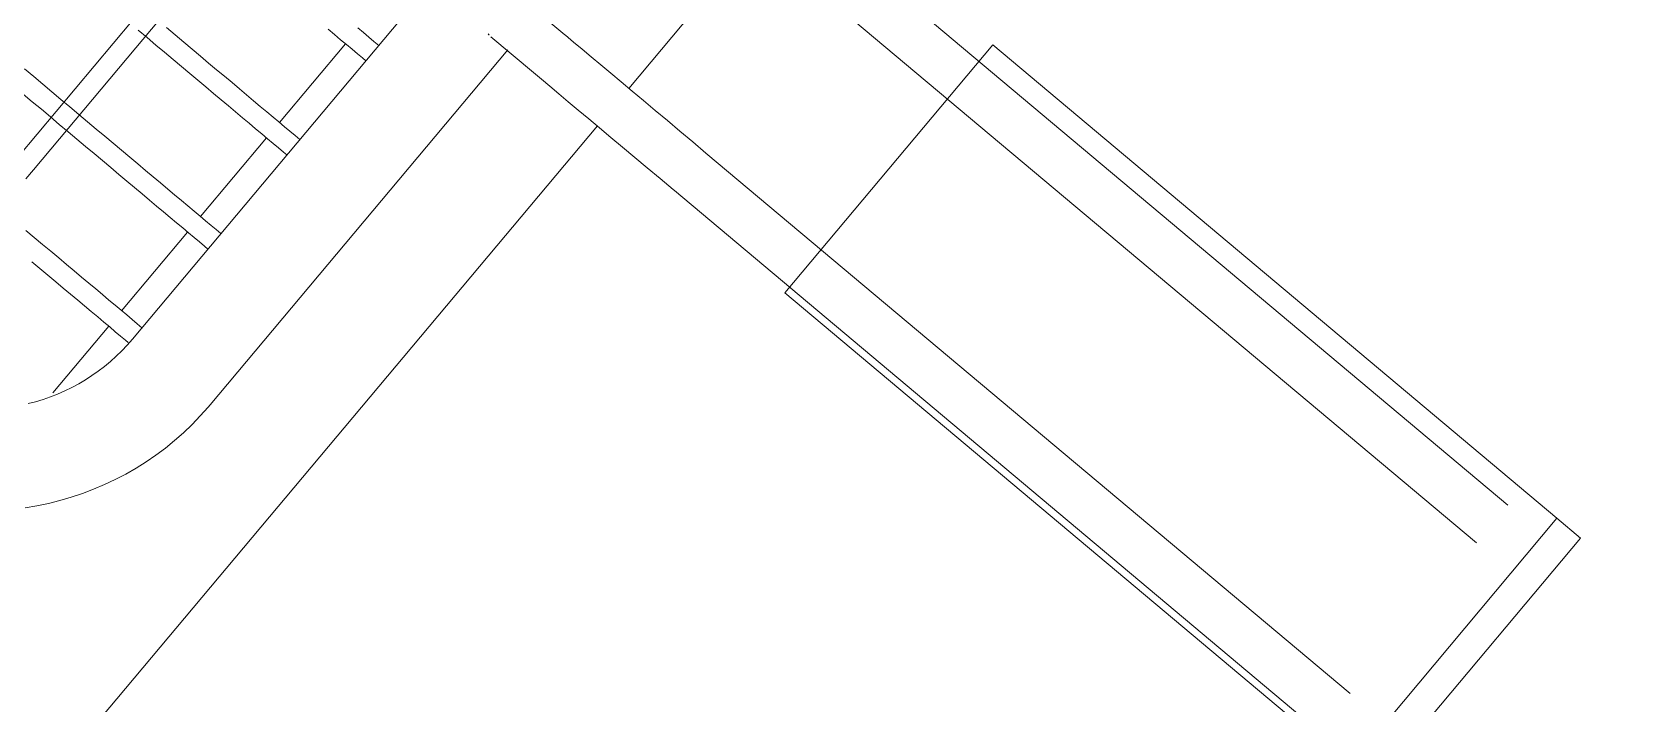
# Model space of a CAD drawing. Header units: metres. Extents: x 822482 to 822767, y 9662202 to 9662512.
# Drawn here: x 822649.5547 to 822649.6858, y 9662450.9258 to 9662450.9805 of the extents above; entities that cross this region are included whole.
import ezdxf

# ---------------------------------------------------------------- set-up
doc = ezdxf.new("R2010")
doc.units = ezdxf.units.M
doc.layers.add('ARQ_NE_EQUIPAMENTOS', color=7, linetype='Continuous')
doc.layers.add('ARQ_NE_GRELHAS', color=7, linetype='Continuous', true_color=0x0032c7)
doc.layers.add('NE_PESSOAS', color=8, linetype='Continuous', lineweight=0)

# ---------------------------------------------------------------- blocks, each defined once
blk = doc.blocks.new('COZINHA TRAMONTINA')
at = {"lineweight": 0, "transparency": 33554687}
for p, q in [((-1.26999999999989, 0.3287558182858857), (-1.36999999999989, 0.3287558182858857)), ((-1.36999999999989, 0.3271230654699538), (-1.26999999999989, 0.3271230654699538)), ((-1.26499999999989, 0.3120811270615132), (-1.375400772298475, 0.3120811270615128)), ((-1.337773857397534, 0.3055467703268312), (-1.337773857397534, 0.3010305130699434)), ((-1.333773857397534, 0.3010305130699434), (-1.333773857397534, 0.3055467703268312)), ((-1.375400772298475, 0.3037977566943263), (-1.337705709050113, 0.3037977566943263)), ((-1.337773857397534, 0.286048649280124), (-1.337773857397534, 0.2176044839862318)), ((-1.333773857397534, 0.2176044839862318), (-1.333773857397534, 0.286048649280124)), ((-1.317773857397534, 0.2860486492801241), (-1.317773857397534, 0.2176044839862318)), ((-1.313773857397534, 0.2176044839862318), (-1.313773857397534, 0.2860486492801241)), ((-1.338372059730756, 0.2738140029765103), (-1.312032087373055, 0.2738140029765103)), ((-1.338372059730756, 0.2738140029765103), (-1.338372059730756, 0.2138608214186211)), ((-1.312032087373055, 0.2138608214186211), (-1.312032087373055, 0.2738140029765103)), ((-1.312032087373055, 0.2138608214186211), (-1.338372059730756, 0.2138608214186211)), ((-1.312032087373055, 0.2113608214186211), (-1.312032087373055, 0.2138608214186211)), ((-1.338372059730756, 0.2113608214186211), (-1.312032087373055, 0.2113608214186211))]:
    blk.add_line(p, q, dxfattribs=at)
at = {"lineweight": 0, "transparency": 33554687, "flags": 128}
for points in [[(-1.375819793131152, 0.3121644754873222), (-1.375819793131152, 0.3124526380230188), (-1.375819793131152, 0.3129826559732658), (-1.375819793131152, 0.3135446005237396), (-1.375819793131152, 0.3141375726830345), (-1.375819793131152, 0.3147606238221897), (-1.375819793131152, 0.3154127571922931), (-1.375819793131152, 0.3160929295190669), (-1.375819793131152, 0.3168000526718838), (-1.375819793131152, 0.3175329954045443), (-1.375819793131152, 0.318290585165029), (-1.375819793131152, 0.3190716099713315), (-1.375819793131152, 0.3198748203503715), (-1.375819793131152, 0.320698931336885), (-1.375819793131152, 0.3215426245290945), (-1.375819793131152, 0.3224045501978707)], [(-1.37418020686863, 0.3244213780428016), (-1.37418020686863, 0.3235232258024151), (-1.37418020686863, 0.3226401374990637), (-1.37418020686863, 0.3217735258856509), (-1.37418020686863, 0.3209247773558905), (-1.37418020686863, 0.3200952497263738), (-1.37418020686863, 0.3192862700643513), (-1.37418020686863, 0.3184991325647091), (-1.37418020686863, 0.3177350964795331), (-1.37418020686863, 0.3169953841035738), (-1.37418020686863, 0.3162811788188358), (-1.37418020686863, 0.3155936232014192), (-1.37418020686863, 0.314933817193641), (-1.37418020686863, 0.3143028163443626), (-1.37418020686863, 0.3137016301203364), (-1.37418020686863, 0.3131312202912748), (-1.37418020686863, 0.3125924993912232), (-1.37418020686863, 0.3120863292587007)], [(-1.365819793131152, 0.3120811270615128), (-1.365819793131152, 0.3124526380230188), (-1.365819793131152, 0.3129826559732658), (-1.365819793131152, 0.3135446005237396), (-1.365819793131152, 0.3141375726830345), (-1.365819793131152, 0.3147606238221897), (-1.365819793131152, 0.3154127571922931), (-1.365819793131152, 0.3160929295190669), (-1.365819793131152, 0.3168000526718838), (-1.365819793131152, 0.3175329954045443), (-1.365819793131152, 0.318290585165029), (-1.365819793131152, 0.3190716099713315), (-1.365819793131152, 0.3198748203503715), (-1.365819793131152, 0.320698931336885), (-1.365819793131152, 0.3215426245290945), (-1.365819793131152, 0.3224045501978707), (-1.365819793131152, 0.3232833294460112), (-1.365819793131152, 0.3241775564141822), (-1.365819793131152, 0.3250858005299925), (-1.365819793131152, 0.3260066087966053), (-1.365819793131152, 0.3269385081172228), (-1.365819793131152, 0.3278800076517264), (-1.365819793131152, 0.3288296012017036), (-1.365819793131152, 0.3297857696200434), (-1.365819793131152, 0.3307469832412483), (-1.365819793131152, 0.3317117043285723)], [(-1.36418020686863, 0.3329394418779197), (-1.36418020686863, 0.3319724915047438), (-1.36418020686863, 0.3310070880458932), (-1.36418020686863, 0.3300447759409603), (-1.36418020686863, 0.3290870946840307), (-1.36418020686863, 0.3281355763608212), (-1.36418020686863, 0.327191743197669), (-1.36418020686863, 0.3262571051262948), (-1.36418020686863, 0.3253331573682342), (-1.36418020686863, 0.3244213780428016), (-1.36418020686863, 0.3235232258024151), (-1.36418020686863, 0.3226401374990637), (-1.36418020686863, 0.3217735258856509), (-1.36418020686863, 0.3209247773558905), (-1.36418020686863, 0.3200952497263738), (-1.36418020686863, 0.3192862700643513), (-1.36418020686863, 0.3184991325647091), (-1.36418020686863, 0.3177350964795331), (-1.36418020686863, 0.3169953841035738), (-1.36418020686863, 0.3162811788188358), (-1.36418020686863, 0.3155936232014192), (-1.36418020686863, 0.314933817193641), (-1.36418020686863, 0.3143028163443626), (-1.36418020686863, 0.3137016301203364), (-1.36418020686863, 0.3131312202912748), (-1.36418020686863, 0.3125924993912232), (-1.36418020686863, 0.3120863292587007)], [(-1.355819793131152, 0.312081127061513), (-1.355819793131152, 0.3124526380230188), (-1.355819793131152, 0.3129826559732658), (-1.355819793131152, 0.3135446005237396), (-1.355819793131152, 0.3141375726830345), (-1.355819793131152, 0.3147606238221897), (-1.355819793131152, 0.3154127571922931), (-1.355819793131152, 0.3160929295190669), (-1.355819793131152, 0.3168000526718838), (-1.355819793131152, 0.3175329954045443), (-1.355819793131152, 0.318290585165029), (-1.355819793131152, 0.3190716099713315), (-1.355819793131152, 0.3198748203503715), (-1.355819793131152, 0.320698931336885), (-1.355819793131152, 0.3215426245290945), (-1.355819793131152, 0.3224045501978707), (-1.355819793131152, 0.3232833294460112), (-1.355819793131152, 0.3241775564141822), (-1.355819793131152, 0.3250858005299925), (-1.355819793131152, 0.3260066087966053), (-1.355819793131152, 0.3269385081172228), (-1.355819793131152, 0.3278800076517264)], [(-1.35418020686863, 0.3262571051262948), (-1.35418020686863, 0.3253331573682342), (-1.35418020686863, 0.3244213780428016), (-1.35418020686863, 0.3235232258024151), (-1.35418020686863, 0.3226401374990637), (-1.35418020686863, 0.3217735258856509), (-1.35418020686863, 0.3209247773558905), (-1.35418020686863, 0.3200952497263738), (-1.35418020686863, 0.3192862700643513), (-1.35418020686863, 0.3184991325647091), (-1.35418020686863, 0.3177350964795331), (-1.35418020686863, 0.3169953841035738), (-1.35418020686863, 0.3162811788188358), (-1.35418020686863, 0.3155936232014192), (-1.35418020686863, 0.314933817193641), (-1.35418020686863, 0.3143028163443626), (-1.35418020686863, 0.3137016301203364), (-1.35418020686863, 0.3131312202912748), (-1.35418020686863, 0.3125924993912232), (-1.35418020686863, 0.3120863292587007)], [(-1.345819793131152, 0.312081127061513), (-1.345819793131152, 0.3124526380230188), (-1.345819793131152, 0.3129826559732658), (-1.345819793131152, 0.3135446005237396), (-1.345819793131152, 0.3141375726830345), (-1.345819793131152, 0.3147606238221897), (-1.345819793131152, 0.3154127571922931), (-1.345819793131152, 0.3160929295190669)], [(-1.34418020686863, 0.3143028163443626), (-1.34418020686863, 0.3137016301203364), (-1.34418020686863, 0.3131312202912748), (-1.34418020686863, 0.3125924993912232), (-1.34418020686863, 0.3120863292587007)], [(-1.391514449711688, 0.3099625021014546), (-1.390782674636084, 0.3093325065047852), (-1.390026291798037, 0.3087322780354451), (-1.389246511248735, 0.3081627769309431), (-1.388444580470713, 0.3076249142715595), (-1.387621782382146, 0.3071195505228112), (-1.386779433284456, 0.3066474941588911), (-1.385918880756505, 0.3062095003692816), (-1.385041501498766, 0.3058062698506123), (-1.384148699130885, 0.3054384476856951), (-1.383241901946197, 0.3051066223115294), (-1.382322560626758, 0.3048113245779282), (-1.381392145922563, 0.3045530268982717), (-1.380452146298661, 0.304332142493747), (-1.379504065553928, 0.3041490247322816), (-1.378549420415308, 0.3040039665632309), (-1.377589738111378, 0.3038972000487212), (-1.376626553929101, 0.3038288959924003), (-1.375661408757701, 0.3037991636661874), (-1.375400772298475, 0.3037977566943267)], [(-1.375400772298475, 0.3120811270615133), (-1.376034935749306, 0.3120938120219031), (-1.376668084673895, 0.3121318466098416), (-1.37729920616903, 0.312195169978102), (-1.377927290574949, 0.3122836808228033), (-1.378551333090588, 0.3123972375454752), (-1.379170335381044, 0.3125356584795855), (-1.379783307174697, 0.3126987221811679), (-1.38038926784744, 0.3128861677830851), (-1.38098724799146, 0.3130976954123602), (-1.381576290966089, 0.3133329666699096), (-1.382155454428224, 0.3135916051719101), (-1.382723811839873, 0.3138731971519317), (-1.383280453950421, 0.3141772921228758), (-1.383824490251235, 0.3145034035976595), (-1.384355050400288, 0.3148510098674896), (-1.384871285614523, 0.3152195548364864)], [(-1.36999999999989, 0.3271230654699538), (-1.370967087005556, 0.3271230654699538)], [(-1.337773857397534, 0.3010305130699434), (-1.337773857397534, 0.3001837528955695), (-1.337773857397534, 0.2992816389660493), (-1.337773857397534, 0.2983256144712295), (-1.337773857397534, 0.2973172088463606), (-1.337773857397534, 0.2962580353253274), (-1.337773857397534, 0.2951497883598186), (-1.337773857397534, 0.2939942409085657), (-1.337773857397534, 0.2927932416009869), (-1.337773857397534, 0.2915487117797749), (-1.337773857397534, 0.290262642427158), (-1.337773857397534, 0.2889370909797537), (-1.337773857397534, 0.2875741780371084), (-1.337773857397534, 0.2861760839691915), (-1.337773857397534, 0.2860486492801241)], [(-1.333773857397534, 0.2860486492801241), (-1.333773857397534, 0.2874497997145866), (-1.333773857397534, 0.2888159680025607), (-1.333773857397534, 0.2901449685662192), (-1.333773857397534, 0.2914346752881653), (-1.333773857397534, 0.2926830249127668), (-1.333773857397534, 0.2938880203469245), (-1.333773857397534, 0.2950477338549957), (-1.333773857397534, 0.2961603101427601), (-1.333773857397534, 0.2972239693254941), (-1.333773857397534, 0.2982370097754071), (-1.333773857397534, 0.299197810843883), (-1.333773857397534, 0.3001048354541724), (-1.333773857397534, 0.3009566325603868), (-1.333773857397534, 0.3010305130699434)]]:
    blk.add_lwpolyline(points, dxfattribs=at)
at = {"lineweight": 0, "transparency": 33554687}
blk.add_ellipse((-1.335773857397535, 0.3055467703268317), major_axis=(0.002, -1.457824875494621e-17), ratio=0.8660254037844395, start_param=2.953645008055904, end_param=3.141592653589795, dxfattribs=at)
at = {"layer": 'NE_PESSOAS', "lineweight": 0, "transparency": 33554687}
for p, q in [((-1.382893016857452, 0.3142394418778167), (-1.375819793131086, 0.3142394418778167)), ((-1.382893016857452, 0.3142394418778167), (-1.375819793131086, 0.3142394418778167)), ((-1.374180206868459, 0.3142394418778167), (-1.365819793131323, 0.3142394418778167)), ((-1.374180206868459, 0.3142394418778167), (-1.365819793131323, 0.3142394418778167)), ((-1.364180206868696, 0.3142394418778167), (-1.355819793131104, 0.3142394418778167)), ((-1.364180206868696, 0.3142394418778167), (-1.355819793131104, 0.3142394418778167)), ((-1.354180206868477, 0.3142394418778167), (-1.345819793131341, 0.3142394418778167)), ((-1.354180206868477, 0.3142394418778167), (-1.345819793131341, 0.3142394418778167)), ((-1.337752270129386, 0.2942394418778349), (-1.462247729870342, 0.2942394418778349)), ((-1.317752270129404, 0.2942394418778349), (-1.333783475435212, 0.2942394418778349))]:
    blk.add_line(p, q, dxfattribs=at)
blk = doc.blocks.new('GRELHAS')
at = {"layer": 'ARQ_NE_GRELHAS', "transparency": 33554687}
h = blk.add_hatch(dxfattribs=at)
h.set_pattern_fill('HEX', color=256, scale=0.003999999999999995, angle=89.9999999649983, style=0)
h.set_pattern_definition([(89.9999999649983, (431.9576283721253, 161.0604905514047), (-0.02199704526160001, 1.343788968988235e-11), [0.0127, -0.0254]), (209.9999999649981, (431.9576283721253, 161.0604905514047), (0.01099852261916244, -0.01905000001146066), [0.01269999999999999, -0.02539999999999999]), (149.999999964998, (431.9576283749193, 161.0731905503199), (-0.01099852264243755, -0.01904999999802277), [0.01269999999999978, -0.02539999999999955])])
edge = h.paths.add_edge_path()
edge.add_line((736.8114565052092, -131.232865861617), (736.6015610756936, -131.2328658622621))
edge.add_line((736.6015610722825, -131.2328658625484), (736.6015610711509, -132.2329910574016))
edge.add_line((736.6015610732138, -132.2829910553992), (736.8114565027295, -132.2829910547541))
edge.add_line((736.8114565033466, -132.2329910583794), (736.8114565047068, -131.2328658634821))
blk = doc.blocks.new('A$C8f1b9c42')
at = {"layer": 'ARQ_NE_EQUIPAMENTOS', "linetype": 'Continuous', "lineweight": 0, "transparency": 33554687, "rotation": 270}
blk.add_blockref('COZINHA TRAMONTINA', (372.1181330336258, -253.4648018022999), dxfattribs=at)
at = {"layer": 'ARQ_NE_GRELHAS', "linetype": 'Continuous', "transparency": 33554687}
blk.add_blockref('GRELHAS', (-364.939087244682, -120.3537672478706), dxfattribs=at)

msp = doc.modelspace()

# ---------------------------------------------------------------- block references
at = {"ltscale": 10, "rotation": 140.0090103764572}
msp.add_blockref('A$C8f1b9c42', (822772.889044792, 9662018.469655523), dxfattribs=at)

doc.saveas('drawing.dxf')
